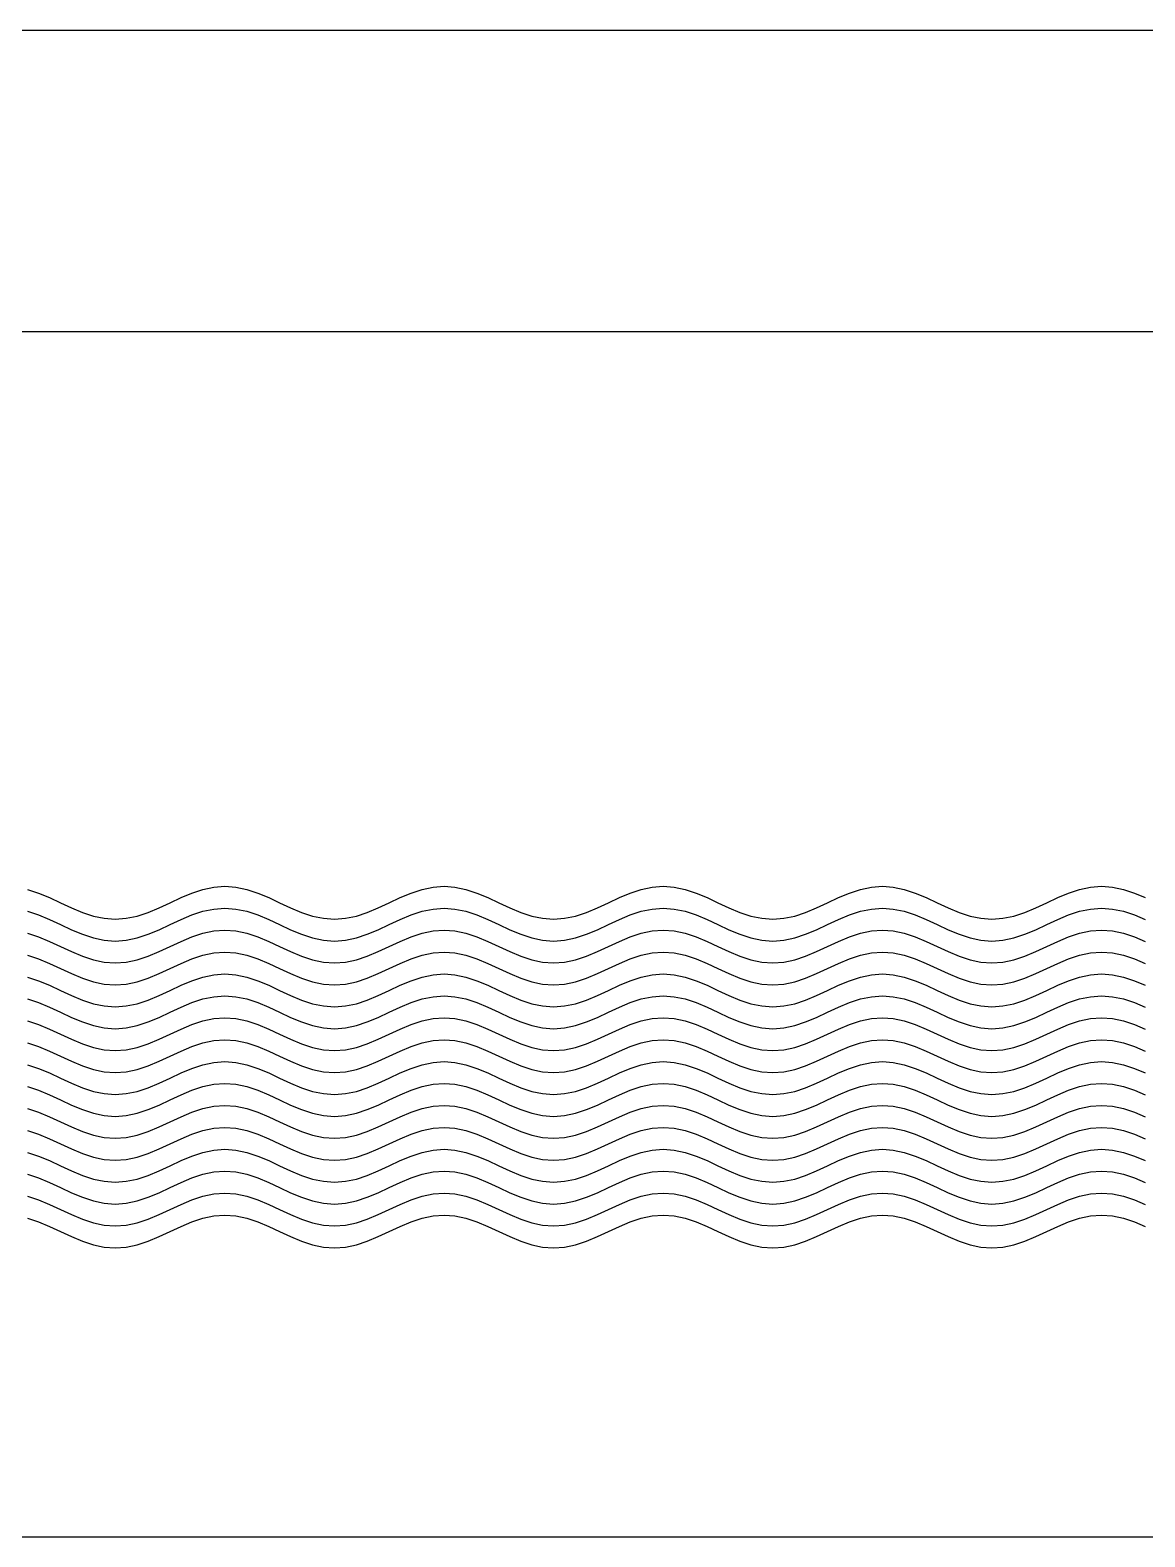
# Model space of a CAD drawing. Header units: millimetres. Extents: x -37 to 615, y -48 to 413.
# Drawn here: x 307.25 to 327.59, y 262.43 to 289.93 of the extents above; entities that cross this region are included whole.
import ezdxf

# ---------------------------------------------------------------- set-up
doc = ezdxf.new("R2010")
doc.units = ezdxf.units.MM

msp = doc.modelspace()

# ---------------------------------------------------------------- linework, layer by layer
at = {"color": 0}
for p, q in [((83.815, 289.926), (483.815, 289.926)), ((83.815, 262.426), (483.815, 262.426))]:
    msp.add_line(p, q, dxfattribs=at)
msp.add_line((83.815, 284.426), (483.815, 284.426))
at = {"color": 7}
for points in [[(307.2, 274.243), (307.4, 274.176), (307.6, 274.093), (307.8, 274), (308, 273.907), (308.2, 273.824), (308.4, 273.757), (308.6, 273.715), (308.8, 273.7), (309, 273.715), (309.2, 273.757), (309.4, 273.824), (309.6, 273.907), (309.8, 274), (310, 274.093), (310.2, 274.176), (310.4, 274.243), (310.6, 274.285), (310.8, 274.3), (311, 274.285), (311.2, 274.243), (311.4, 274.176), (311.6, 274.093), (311.8, 274), (312, 273.907), (312.2, 273.824), (312.4, 273.757), (312.6, 273.715), (312.8, 273.7), (313, 273.715), (313.2, 273.757), (313.4, 273.824), (313.6, 273.907), (313.8, 274), (314, 274.093), (314.2, 274.176), (314.4, 274.243), (314.6, 274.285), (314.8, 274.3), (315, 274.285), (315.2, 274.243), (315.4, 274.176), (315.6, 274.093), (315.8, 274), (316, 273.907), (316.2, 273.824), (316.4, 273.757), (316.6, 273.715), (316.8, 273.7), (317, 273.715), (317.2, 273.757), (317.4, 273.824), (317.6, 273.907), (317.8, 274), (318, 274.093), (318.2, 274.176), (318.4, 274.243), (318.6, 274.285), (318.8, 274.3), (319, 274.285), (319.2, 274.243), (319.4, 274.176), (319.6, 274.093), (319.8, 274), (320, 273.907), (320.2, 273.824), (320.4, 273.757), (320.6, 273.715), (320.8, 273.7), (321, 273.715), (321.2, 273.757), (321.4, 273.824), (321.6, 273.907), (321.8, 274), (322, 274.093), (322.2, 274.176), (322.4, 274.243), (322.6, 274.285), (322.8, 274.3), (323, 274.285), (323.2, 274.243), (323.4, 274.176), (323.6, 274.093), (323.8, 274), (324, 273.907), (324.2, 273.824), (324.4, 273.757), (324.6, 273.715), (324.8, 273.7), (325, 273.715), (325.2, 273.757), (325.4, 273.824), (325.6, 273.907), (325.8, 274), (326, 274.093), (326.2, 274.176), (326.4, 274.243), (326.6, 274.285), (326.8, 274.3), (327, 274.285), (327.2, 274.243), (327.4, 274.176), (327.6, 274.093)], [(307.2, 273.843), (307.4, 273.776), (307.6, 273.693), (307.8, 273.6), (308, 273.507), (308.2, 273.424), (308.4, 273.357), (308.6, 273.315), (308.8, 273.3), (309, 273.315), (309.2, 273.357), (309.4, 273.424), (309.6, 273.507), (309.8, 273.6), (310, 273.693), (310.2, 273.776), (310.4, 273.843), (310.6, 273.885), (310.8, 273.9), (311, 273.885), (311.2, 273.843), (311.4, 273.776), (311.6, 273.693), (311.8, 273.6), (312, 273.507), (312.2, 273.424), (312.4, 273.357), (312.6, 273.315), (312.8, 273.3), (313, 273.315), (313.2, 273.357), (313.4, 273.424), (313.6, 273.507), (313.8, 273.6), (314, 273.693), (314.2, 273.776), (314.4, 273.843), (314.6, 273.885), (314.8, 273.9), (315, 273.885), (315.2, 273.843), (315.4, 273.776), (315.6, 273.693), (315.8, 273.6), (316, 273.507), (316.2, 273.424), (316.4, 273.357), (316.6, 273.315), (316.8, 273.3), (317, 273.315), (317.2, 273.357), (317.4, 273.424), (317.6, 273.507), (317.8, 273.6), (318, 273.693), (318.2, 273.776), (318.4, 273.843), (318.6, 273.885), (318.8, 273.9), (319, 273.885), (319.2, 273.843), (319.4, 273.776), (319.6, 273.693), (319.8, 273.6), (320, 273.507), (320.2, 273.424), (320.4, 273.357), (320.6, 273.315), (320.8, 273.3), (321, 273.315), (321.2, 273.357), (321.4, 273.424), (321.6, 273.507), (321.8, 273.6), (322, 273.693), (322.2, 273.776), (322.4, 273.843), (322.6, 273.885), (322.8, 273.9), (323, 273.885), (323.2, 273.843), (323.4, 273.776), (323.6, 273.693), (323.8, 273.6), (324, 273.507), (324.2, 273.424), (324.4, 273.357), (324.6, 273.315), (324.8, 273.3), (325, 273.315), (325.2, 273.357), (325.4, 273.424), (325.6, 273.507), (325.8, 273.6), (326, 273.693), (326.2, 273.776), (326.4, 273.843), (326.6, 273.885), (326.8, 273.9), (327, 273.885), (327.2, 273.843), (327.4, 273.776), (327.6, 273.693)], [(307.2, 273.443), (307.4, 273.376), (307.6, 273.293), (307.8, 273.2), (308, 273.107), (308.2, 273.024), (308.4, 272.957), (308.6, 272.915), (308.8, 272.9), (309, 272.915), (309.2, 272.957), (309.4, 273.024), (309.6, 273.107), (309.8, 273.2), (310, 273.293), (310.2, 273.376), (310.4, 273.443), (310.6, 273.485), (310.8, 273.5), (311, 273.485), (311.2, 273.443), (311.4, 273.376), (311.6, 273.293), (311.8, 273.2), (312, 273.107), (312.2, 273.024), (312.4, 272.957), (312.6, 272.915), (312.8, 272.9), (313, 272.915), (313.2, 272.957), (313.4, 273.024), (313.6, 273.107), (313.8, 273.2), (314, 273.293), (314.2, 273.376), (314.4, 273.443), (314.6, 273.485), (314.8, 273.5), (315, 273.485), (315.2, 273.443), (315.4, 273.376), (315.6, 273.293), (315.8, 273.2), (316, 273.107), (316.2, 273.024), (316.4, 272.957), (316.6, 272.915), (316.8, 272.9), (317, 272.915), (317.2, 272.957), (317.4, 273.024), (317.6, 273.107), (317.8, 273.2), (318, 273.293), (318.2, 273.376), (318.4, 273.443), (318.6, 273.485), (318.8, 273.5), (319, 273.485), (319.2, 273.443), (319.4, 273.376), (319.6, 273.293), (319.8, 273.2), (320, 273.107), (320.2, 273.024), (320.4, 272.957), (320.6, 272.915), (320.8, 272.9), (321, 272.915), (321.2, 272.957), (321.4, 273.024), (321.6, 273.107), (321.8, 273.2), (322, 273.293), (322.2, 273.376), (322.4, 273.443), (322.6, 273.485), (322.8, 273.5), (323, 273.485), (323.2, 273.443), (323.4, 273.376), (323.6, 273.293), (323.8, 273.2), (324, 273.107), (324.2, 273.024), (324.4, 272.957), (324.6, 272.915), (324.8, 272.9), (325, 272.915), (325.2, 272.957), (325.4, 273.024), (325.6, 273.107), (325.8, 273.2), (326, 273.293), (326.2, 273.376), (326.4, 273.443), (326.6, 273.485), (326.8, 273.5), (327, 273.485), (327.2, 273.443), (327.4, 273.376), (327.6, 273.293)], [(307.2, 273.043), (307.4, 272.976), (307.6, 272.893), (307.8, 272.8), (308, 272.707), (308.2, 272.624), (308.4, 272.557), (308.6, 272.515), (308.8, 272.5), (309, 272.515), (309.2, 272.557), (309.4, 272.624), (309.6, 272.707), (309.8, 272.8), (310, 272.893), (310.2, 272.976), (310.4, 273.043), (310.6, 273.085), (310.8, 273.1), (311, 273.085), (311.2, 273.043), (311.4, 272.976), (311.6, 272.893), (311.8, 272.8), (312, 272.707), (312.2, 272.624), (312.4, 272.557), (312.6, 272.515), (312.8, 272.5), (313, 272.515), (313.2, 272.557), (313.4, 272.624), (313.6, 272.707), (313.8, 272.8), (314, 272.893), (314.2, 272.976), (314.4, 273.043), (314.6, 273.085), (314.8, 273.1), (315, 273.085), (315.2, 273.043), (315.4, 272.976), (315.6, 272.893), (315.8, 272.8), (316, 272.707), (316.2, 272.624), (316.4, 272.557), (316.6, 272.515), (316.8, 272.5), (317, 272.515), (317.2, 272.557), (317.4, 272.624), (317.6, 272.707), (317.8, 272.8), (318, 272.893), (318.2, 272.976), (318.4, 273.043), (318.6, 273.085), (318.8, 273.1), (319, 273.085), (319.2, 273.043), (319.4, 272.976), (319.6, 272.893), (319.8, 272.8), (320, 272.707), (320.2, 272.624), (320.4, 272.557), (320.6, 272.515), (320.8, 272.5), (321, 272.515), (321.2, 272.557), (321.4, 272.624), (321.6, 272.707), (321.8, 272.8), (322, 272.893), (322.2, 272.976), (322.4, 273.043), (322.6, 273.085), (322.8, 273.1), (323, 273.085), (323.2, 273.043), (323.4, 272.976), (323.6, 272.893), (323.8, 272.8), (324, 272.707), (324.2, 272.624), (324.4, 272.557), (324.6, 272.515), (324.8, 272.5), (325, 272.515), (325.2, 272.557), (325.4, 272.624), (325.6, 272.707), (325.8, 272.8), (326, 272.893), (326.2, 272.976), (326.4, 273.043), (326.6, 273.085), (326.8, 273.1), (327, 273.085), (327.2, 273.043), (327.4, 272.976), (327.6, 272.893)], [(307.2, 272.643), (307.4, 272.576), (307.6, 272.493), (307.8, 272.4), (308, 272.307), (308.2, 272.224), (308.4, 272.157), (308.6, 272.115), (308.8, 272.1), (309, 272.115), (309.2, 272.157), (309.4, 272.224), (309.6, 272.307), (309.8, 272.4), (310, 272.493), (310.2, 272.576), (310.4, 272.643), (310.6, 272.685), (310.8, 272.7), (311, 272.685), (311.2, 272.643), (311.4, 272.576), (311.6, 272.493), (311.8, 272.4), (312, 272.307), (312.2, 272.224), (312.4, 272.157), (312.6, 272.115), (312.8, 272.1), (313, 272.115), (313.2, 272.157), (313.4, 272.224), (313.6, 272.307), (313.8, 272.4), (314, 272.493), (314.2, 272.576), (314.4, 272.643), (314.6, 272.685), (314.8, 272.7), (315, 272.685), (315.2, 272.643), (315.4, 272.576), (315.6, 272.493), (315.8, 272.4), (316, 272.307), (316.2, 272.224), (316.4, 272.157), (316.6, 272.115), (316.8, 272.1), (317, 272.115), (317.2, 272.157), (317.4, 272.224), (317.6, 272.307), (317.8, 272.4), (318, 272.493), (318.2, 272.576), (318.4, 272.643), (318.6, 272.685), (318.8, 272.7), (319, 272.685), (319.2, 272.643), (319.4, 272.576), (319.6, 272.493), (319.8, 272.4), (320, 272.307), (320.2, 272.224), (320.4, 272.157), (320.6, 272.115), (320.8, 272.1), (321, 272.115), (321.2, 272.157), (321.4, 272.224), (321.6, 272.307), (321.8, 272.4), (322, 272.493), (322.2, 272.576), (322.4, 272.643), (322.6, 272.685), (322.8, 272.7), (323, 272.685), (323.2, 272.643), (323.4, 272.576), (323.6, 272.493), (323.8, 272.4), (324, 272.307), (324.2, 272.224), (324.4, 272.157), (324.6, 272.115), (324.8, 272.1), (325, 272.115), (325.2, 272.157), (325.4, 272.224), (325.6, 272.307), (325.8, 272.4), (326, 272.493), (326.2, 272.576), (326.4, 272.643), (326.6, 272.685), (326.8, 272.7), (327, 272.685), (327.2, 272.643), (327.4, 272.576), (327.6, 272.493)], [(307.2, 272.243), (307.4, 272.176), (307.6, 272.093), (307.8, 272), (308, 271.907), (308.2, 271.824), (308.4, 271.757), (308.6, 271.715), (308.8, 271.7), (309, 271.715), (309.2, 271.757), (309.4, 271.824), (309.6, 271.907), (309.8, 272), (310, 272.093), (310.2, 272.176), (310.4, 272.243), (310.6, 272.285), (310.8, 272.3), (311, 272.285), (311.2, 272.243), (311.4, 272.176), (311.6, 272.093), (311.8, 272), (312, 271.907), (312.2, 271.824), (312.4, 271.757), (312.6, 271.715), (312.8, 271.7), (313, 271.715), (313.2, 271.757), (313.4, 271.824), (313.6, 271.907), (313.8, 272), (314, 272.093), (314.2, 272.176), (314.4, 272.243), (314.6, 272.285), (314.8, 272.3), (315, 272.285), (315.2, 272.243), (315.4, 272.176), (315.6, 272.093), (315.8, 272), (316, 271.907), (316.2, 271.824), (316.4, 271.757), (316.6, 271.715), (316.8, 271.7), (317, 271.715), (317.2, 271.757), (317.4, 271.824), (317.6, 271.907), (317.8, 272), (318, 272.093), (318.2, 272.176), (318.4, 272.243), (318.6, 272.285), (318.8, 272.3), (319, 272.285), (319.2, 272.243), (319.4, 272.176), (319.6, 272.093), (319.8, 272), (320, 271.907), (320.2, 271.824), (320.4, 271.757), (320.6, 271.715), (320.8, 271.7), (321, 271.715), (321.2, 271.757), (321.4, 271.824), (321.6, 271.907), (321.8, 272), (322, 272.093), (322.2, 272.176), (322.4, 272.243), (322.6, 272.285), (322.8, 272.3), (323, 272.285), (323.2, 272.243), (323.4, 272.176), (323.6, 272.093), (323.8, 272), (324, 271.907), (324.2, 271.824), (324.4, 271.757), (324.6, 271.715), (324.8, 271.7), (325, 271.715), (325.2, 271.757), (325.4, 271.824), (325.6, 271.907), (325.8, 272), (326, 272.093), (326.2, 272.176), (326.4, 272.243), (326.6, 272.285), (326.8, 272.3), (327, 272.285), (327.2, 272.243), (327.4, 272.176), (327.6, 272.093)], [(307.2, 271.843), (307.4, 271.776), (307.6, 271.693), (307.8, 271.6), (308, 271.507), (308.2, 271.424), (308.4, 271.357), (308.6, 271.315), (308.8, 271.3), (309, 271.315), (309.2, 271.357), (309.4, 271.424), (309.6, 271.507), (309.8, 271.6), (310, 271.693), (310.2, 271.776), (310.4, 271.843), (310.6, 271.885), (310.8, 271.9), (311, 271.885), (311.2, 271.843), (311.4, 271.776), (311.6, 271.693), (311.8, 271.6), (312, 271.507), (312.2, 271.424), (312.4, 271.357), (312.6, 271.315), (312.8, 271.3), (313, 271.315), (313.2, 271.357), (313.4, 271.424), (313.6, 271.507), (313.8, 271.6), (314, 271.693), (314.2, 271.776), (314.4, 271.843), (314.6, 271.885), (314.8, 271.9), (315, 271.885), (315.2, 271.843), (315.4, 271.776), (315.6, 271.693), (315.8, 271.6), (316, 271.507), (316.2, 271.424), (316.4, 271.357), (316.6, 271.315), (316.8, 271.3), (317, 271.315), (317.2, 271.357), (317.4, 271.424), (317.6, 271.507), (317.8, 271.6), (318, 271.693), (318.2, 271.776), (318.4, 271.843), (318.6, 271.885), (318.8, 271.9), (319, 271.885), (319.2, 271.843), (319.4, 271.776), (319.6, 271.693), (319.8, 271.6), (320, 271.507), (320.2, 271.424), (320.4, 271.357), (320.6, 271.315), (320.8, 271.3), (321, 271.315), (321.2, 271.357), (321.4, 271.424), (321.6, 271.507), (321.8, 271.6), (322, 271.693), (322.2, 271.776), (322.4, 271.843), (322.6, 271.885), (322.8, 271.9), (323, 271.885), (323.2, 271.843), (323.4, 271.776), (323.6, 271.693), (323.8, 271.6), (324, 271.507), (324.2, 271.424), (324.4, 271.357), (324.6, 271.315), (324.8, 271.3), (325, 271.315), (325.2, 271.357), (325.4, 271.424), (325.6, 271.507), (325.8, 271.6), (326, 271.693), (326.2, 271.776), (326.4, 271.843), (326.6, 271.885), (326.8, 271.9), (327, 271.885), (327.2, 271.843), (327.4, 271.776), (327.6, 271.693)], [(307.2, 271.443), (307.4, 271.376), (307.6, 271.293), (307.8, 271.2), (308, 271.107), (308.2, 271.024), (308.4, 270.957), (308.6, 270.915), (308.8, 270.9), (309, 270.915), (309.2, 270.957), (309.4, 271.024), (309.6, 271.107), (309.8, 271.2), (310, 271.293), (310.2, 271.376), (310.4, 271.443), (310.6, 271.485), (310.8, 271.5), (311, 271.485), (311.2, 271.443), (311.4, 271.376), (311.6, 271.293), (311.8, 271.2), (312, 271.107), (312.2, 271.024), (312.4, 270.957), (312.6, 270.915), (312.8, 270.9), (313, 270.915), (313.2, 270.957), (313.4, 271.024), (313.6, 271.107), (313.8, 271.2), (314, 271.293), (314.2, 271.376), (314.4, 271.443), (314.6, 271.485), (314.8, 271.5), (315, 271.485), (315.2, 271.443), (315.4, 271.376), (315.6, 271.293), (315.8, 271.2), (316, 271.107), (316.2, 271.024), (316.4, 270.957), (316.6, 270.915), (316.8, 270.9), (317, 270.915), (317.2, 270.957), (317.4, 271.024), (317.6, 271.107), (317.8, 271.2), (318, 271.293), (318.2, 271.376), (318.4, 271.443), (318.6, 271.485), (318.8, 271.5), (319, 271.485), (319.2, 271.443), (319.4, 271.376), (319.6, 271.293), (319.8, 271.2), (320, 271.107), (320.2, 271.024), (320.4, 270.957), (320.6, 270.915), (320.8, 270.9), (321, 270.915), (321.2, 270.957), (321.4, 271.024), (321.6, 271.107), (321.8, 271.2), (322, 271.293), (322.2, 271.376), (322.4, 271.443), (322.6, 271.485), (322.8, 271.5), (323, 271.485), (323.2, 271.443), (323.4, 271.376), (323.6, 271.293), (323.8, 271.2), (324, 271.107), (324.2, 271.024), (324.4, 270.957), (324.6, 270.915), (324.8, 270.9), (325, 270.915), (325.2, 270.957), (325.4, 271.024), (325.6, 271.107), (325.8, 271.2), (326, 271.293), (326.2, 271.376), (326.4, 271.443), (326.6, 271.485), (326.8, 271.5), (327, 271.485), (327.2, 271.443), (327.4, 271.376), (327.6, 271.293)], [(307.2, 271.043), (307.4, 270.976), (307.6, 270.893), (307.8, 270.8), (308, 270.707), (308.2, 270.624), (308.4, 270.557), (308.6, 270.515), (308.8, 270.5), (309, 270.515), (309.2, 270.557), (309.4, 270.624), (309.6, 270.707), (309.8, 270.8), (310, 270.893), (310.2, 270.976), (310.4, 271.043), (310.6, 271.085), (310.8, 271.1), (311, 271.085), (311.2, 271.043), (311.4, 270.976), (311.6, 270.893), (311.8, 270.8), (312, 270.707), (312.2, 270.624), (312.4, 270.557), (312.6, 270.515), (312.8, 270.5), (313, 270.515), (313.2, 270.557), (313.4, 270.624), (313.6, 270.707), (313.8, 270.8), (314, 270.893), (314.2, 270.976), (314.4, 271.043), (314.6, 271.085), (314.8, 271.1), (315, 271.085), (315.2, 271.043), (315.4, 270.976), (315.6, 270.893), (315.8, 270.8), (316, 270.707), (316.2, 270.624), (316.4, 270.557), (316.6, 270.515), (316.8, 270.5), (317, 270.515), (317.2, 270.557), (317.4, 270.624), (317.6, 270.707), (317.8, 270.8), (318, 270.893), (318.2, 270.976), (318.4, 271.043), (318.6, 271.085), (318.8, 271.1), (319, 271.085), (319.2, 271.043), (319.4, 270.976), (319.6, 270.893), (319.8, 270.8), (320, 270.707), (320.2, 270.624), (320.4, 270.557), (320.6, 270.515), (320.8, 270.5), (321, 270.515), (321.2, 270.557), (321.4, 270.624), (321.6, 270.707), (321.8, 270.8), (322, 270.893), (322.2, 270.976), (322.4, 271.043), (322.6, 271.085), (322.8, 271.1), (323, 271.085), (323.2, 271.043), (323.4, 270.976), (323.6, 270.893), (323.8, 270.8), (324, 270.707), (324.2, 270.624), (324.4, 270.557), (324.6, 270.515), (324.8, 270.5), (325, 270.515), (325.2, 270.557), (325.4, 270.624), (325.6, 270.707), (325.8, 270.8), (326, 270.893), (326.2, 270.976), (326.4, 271.043), (326.6, 271.085), (326.8, 271.1), (327, 271.085), (327.2, 271.043), (327.4, 270.976), (327.6, 270.893)], [(307.2, 270.643), (307.4, 270.576), (307.6, 270.493), (307.8, 270.4), (308, 270.307), (308.2, 270.224), (308.4, 270.157), (308.6, 270.115), (308.8, 270.1), (309, 270.115), (309.2, 270.157), (309.4, 270.224), (309.6, 270.307), (309.8, 270.4), (310, 270.493), (310.2, 270.576), (310.4, 270.643), (310.6, 270.685), (310.8, 270.7), (311, 270.685), (311.2, 270.643), (311.4, 270.576), (311.6, 270.493), (311.8, 270.4), (312, 270.307), (312.2, 270.224), (312.4, 270.157), (312.6, 270.115), (312.8, 270.1), (313, 270.115), (313.2, 270.157), (313.4, 270.224), (313.6, 270.307), (313.8, 270.4), (314, 270.493), (314.2, 270.576), (314.4, 270.643), (314.6, 270.685), (314.8, 270.7), (315, 270.685), (315.2, 270.643), (315.4, 270.576), (315.6, 270.493), (315.8, 270.4), (316, 270.307), (316.2, 270.224), (316.4, 270.157), (316.6, 270.115), (316.8, 270.1), (317, 270.115), (317.2, 270.157), (317.4, 270.224), (317.6, 270.307), (317.8, 270.4), (318, 270.493), (318.2, 270.576), (318.4, 270.643), (318.6, 270.685), (318.8, 270.7), (319, 270.685), (319.2, 270.643), (319.4, 270.576), (319.6, 270.493), (319.8, 270.4), (320, 270.307), (320.2, 270.224), (320.4, 270.157), (320.6, 270.115), (320.8, 270.1), (321, 270.115), (321.2, 270.157), (321.4, 270.224), (321.6, 270.307), (321.8, 270.4), (322, 270.493), (322.2, 270.576), (322.4, 270.643), (322.6, 270.685), (322.8, 270.7), (323, 270.685), (323.2, 270.643), (323.4, 270.576), (323.6, 270.493), (323.8, 270.4), (324, 270.307), (324.2, 270.224), (324.4, 270.157), (324.6, 270.115), (324.8, 270.1), (325, 270.115), (325.2, 270.157), (325.4, 270.224), (325.6, 270.307), (325.8, 270.4), (326, 270.493), (326.2, 270.576), (326.4, 270.643), (326.6, 270.685), (326.8, 270.7), (327, 270.685), (327.2, 270.643), (327.4, 270.576), (327.6, 270.493)], [(307.2, 270.243), (307.4, 270.176), (307.6, 270.093), (307.8, 270), (308, 269.907), (308.2, 269.824), (308.4, 269.757), (308.6, 269.715), (308.8, 269.7), (309, 269.715), (309.2, 269.757), (309.4, 269.824), (309.6, 269.907), (309.8, 270), (310, 270.093), (310.2, 270.176), (310.4, 270.243), (310.6, 270.285), (310.8, 270.3), (311, 270.285), (311.2, 270.243), (311.4, 270.176), (311.6, 270.093), (311.8, 270), (312, 269.907), (312.2, 269.824), (312.4, 269.757), (312.6, 269.715), (312.8, 269.7), (313, 269.715), (313.2, 269.757), (313.4, 269.824), (313.6, 269.907), (313.8, 270), (314, 270.093), (314.2, 270.176), (314.4, 270.243), (314.6, 270.285), (314.8, 270.3), (315, 270.285), (315.2, 270.243), (315.4, 270.176), (315.6, 270.093), (315.8, 270), (316, 269.907), (316.2, 269.824), (316.4, 269.757), (316.6, 269.715), (316.8, 269.7), (317, 269.715), (317.2, 269.757), (317.4, 269.824), (317.6, 269.907), (317.8, 270), (318, 270.093), (318.2, 270.176), (318.4, 270.243), (318.6, 270.285), (318.8, 270.3), (319, 270.285), (319.2, 270.243), (319.4, 270.176), (319.6, 270.093), (319.8, 270), (320, 269.907), (320.2, 269.824), (320.4, 269.757), (320.6, 269.715), (320.8, 269.7), (321, 269.715), (321.2, 269.757), (321.4, 269.824), (321.6, 269.907), (321.8, 270), (322, 270.093), (322.2, 270.176), (322.4, 270.243), (322.6, 270.285), (322.8, 270.3), (323, 270.285), (323.2, 270.243), (323.4, 270.176), (323.6, 270.093), (323.8, 270), (324, 269.907), (324.2, 269.824), (324.4, 269.757), (324.6, 269.715), (324.8, 269.7), (325, 269.715), (325.2, 269.757), (325.4, 269.824), (325.6, 269.907), (325.8, 270), (326, 270.093), (326.2, 270.176), (326.4, 270.243), (326.6, 270.285), (326.8, 270.3), (327, 270.285), (327.2, 270.243), (327.4, 270.176), (327.6, 270.093)], [(307.2, 269.843), (307.4, 269.776), (307.6, 269.693), (307.8, 269.6), (308, 269.507), (308.2, 269.424), (308.4, 269.357), (308.6, 269.315), (308.8, 269.3), (309, 269.315), (309.2, 269.357), (309.4, 269.424), (309.6, 269.507), (309.8, 269.6), (310, 269.693), (310.2, 269.776), (310.4, 269.843), (310.6, 269.885), (310.8, 269.9), (311, 269.885), (311.2, 269.843), (311.4, 269.776), (311.6, 269.693), (311.8, 269.6), (312, 269.507), (312.2, 269.424), (312.4, 269.357), (312.6, 269.315), (312.8, 269.3), (313, 269.315), (313.2, 269.357), (313.4, 269.424), (313.6, 269.507), (313.8, 269.6), (314, 269.693), (314.2, 269.776), (314.4, 269.843), (314.6, 269.885), (314.8, 269.9), (315, 269.885), (315.2, 269.843), (315.4, 269.776), (315.6, 269.693), (315.8, 269.6), (316, 269.507), (316.2, 269.424), (316.4, 269.357), (316.6, 269.315), (316.8, 269.3), (317, 269.315), (317.2, 269.357), (317.4, 269.424), (317.6, 269.507), (317.8, 269.6), (318, 269.693), (318.2, 269.776), (318.4, 269.843), (318.6, 269.885), (318.8, 269.9), (319, 269.885), (319.2, 269.843), (319.4, 269.776), (319.6, 269.693), (319.8, 269.6), (320, 269.507), (320.2, 269.424), (320.4, 269.357), (320.6, 269.315), (320.8, 269.3), (321, 269.315), (321.2, 269.357), (321.4, 269.424), (321.6, 269.507), (321.8, 269.6), (322, 269.693), (322.2, 269.776), (322.4, 269.843), (322.6, 269.885), (322.8, 269.9), (323, 269.885), (323.2, 269.843), (323.4, 269.776), (323.6, 269.693), (323.8, 269.6), (324, 269.507), (324.2, 269.424), (324.4, 269.357), (324.6, 269.315), (324.8, 269.3), (325, 269.315), (325.2, 269.357), (325.4, 269.424), (325.6, 269.507), (325.8, 269.6), (326, 269.693), (326.2, 269.776), (326.4, 269.843), (326.6, 269.885), (326.8, 269.9), (327, 269.885), (327.2, 269.843), (327.4, 269.776), (327.6, 269.693)], [(307.2, 269.443), (307.4, 269.376), (307.6, 269.293), (307.8, 269.2), (308, 269.107), (308.2, 269.024), (308.4, 268.957), (308.6, 268.915), (308.8, 268.9), (309, 268.915), (309.2, 268.957), (309.4, 269.024), (309.6, 269.107), (309.8, 269.2), (310, 269.293), (310.2, 269.376), (310.4, 269.443), (310.6, 269.485), (310.8, 269.5), (311, 269.485), (311.2, 269.443), (311.4, 269.376), (311.6, 269.293), (311.8, 269.2), (312, 269.107), (312.2, 269.024), (312.4, 268.957), (312.6, 268.915), (312.8, 268.9), (313, 268.915), (313.2, 268.957), (313.4, 269.024), (313.6, 269.107), (313.8, 269.2), (314, 269.293), (314.2, 269.376), (314.4, 269.443), (314.6, 269.485), (314.8, 269.5), (315, 269.485), (315.2, 269.443), (315.4, 269.376), (315.6, 269.293), (315.8, 269.2), (316, 269.107), (316.2, 269.024), (316.4, 268.957), (316.6, 268.915), (316.8, 268.9), (317, 268.915), (317.2, 268.957), (317.4, 269.024), (317.6, 269.107), (317.8, 269.2), (318, 269.293), (318.2, 269.376), (318.4, 269.443), (318.6, 269.485), (318.8, 269.5), (319, 269.485), (319.2, 269.443), (319.4, 269.376), (319.6, 269.293), (319.8, 269.2), (320, 269.107), (320.2, 269.024), (320.4, 268.957), (320.6, 268.915), (320.8, 268.9), (321, 268.915), (321.2, 268.957), (321.4, 269.024), (321.6, 269.107), (321.8, 269.2), (322, 269.293), (322.2, 269.376), (322.4, 269.443), (322.6, 269.485), (322.8, 269.5), (323, 269.485), (323.2, 269.443), (323.4, 269.376), (323.6, 269.293), (323.8, 269.2), (324, 269.107), (324.2, 269.024), (324.4, 268.957), (324.6, 268.915), (324.8, 268.9), (325, 268.915), (325.2, 268.957), (325.4, 269.024), (325.6, 269.107), (325.8, 269.2), (326, 269.293), (326.2, 269.376), (326.4, 269.443), (326.6, 269.485), (326.8, 269.5), (327, 269.485), (327.2, 269.443), (327.4, 269.376), (327.6, 269.293)], [(307.2, 269.043), (307.4, 268.976), (307.6, 268.893), (307.8, 268.8), (308, 268.707), (308.2, 268.624), (308.4, 268.557), (308.6, 268.515), (308.8, 268.5), (309, 268.515), (309.2, 268.557), (309.4, 268.624), (309.6, 268.707), (309.8, 268.8), (310, 268.893), (310.2, 268.976), (310.4, 269.043), (310.6, 269.085), (310.8, 269.1), (311, 269.085), (311.2, 269.043), (311.4, 268.976), (311.6, 268.893), (311.8, 268.8), (312, 268.707), (312.2, 268.624), (312.4, 268.557), (312.6, 268.515), (312.8, 268.5), (313, 268.515), (313.2, 268.557), (313.4, 268.624), (313.6, 268.707), (313.8, 268.8), (314, 268.893), (314.2, 268.976), (314.4, 269.043), (314.6, 269.085), (314.8, 269.1), (315, 269.085), (315.2, 269.043), (315.4, 268.976), (315.6, 268.893), (315.8, 268.8), (316, 268.707), (316.2, 268.624), (316.4, 268.557), (316.6, 268.515), (316.8, 268.5), (317, 268.515), (317.2, 268.557), (317.4, 268.624), (317.6, 268.707), (317.8, 268.8), (318, 268.893), (318.2, 268.976), (318.4, 269.043), (318.6, 269.085), (318.8, 269.1), (319, 269.085), (319.2, 269.043), (319.4, 268.976), (319.6, 268.893), (319.8, 268.8), (320, 268.707), (320.2, 268.624), (320.4, 268.557), (320.6, 268.515), (320.8, 268.5), (321, 268.515), (321.2, 268.557), (321.4, 268.624), (321.6, 268.707), (321.8, 268.8), (322, 268.893), (322.2, 268.976), (322.4, 269.043), (322.6, 269.085), (322.8, 269.1), (323, 269.085), (323.2, 269.043), (323.4, 268.976), (323.6, 268.893), (323.8, 268.8), (324, 268.707), (324.2, 268.624), (324.4, 268.557), (324.6, 268.515), (324.8, 268.5), (325, 268.515), (325.2, 268.557), (325.4, 268.624), (325.6, 268.707), (325.8, 268.8), (326, 268.893), (326.2, 268.976), (326.4, 269.043), (326.6, 269.085), (326.8, 269.1), (327, 269.085), (327.2, 269.043), (327.4, 268.976), (327.6, 268.893)], [(307.2, 268.643), (307.4, 268.576), (307.6, 268.493), (307.8, 268.4), (308, 268.307), (308.2, 268.224), (308.4, 268.157), (308.6, 268.115), (308.8, 268.1), (309, 268.115), (309.2, 268.157), (309.4, 268.224), (309.6, 268.307), (309.8, 268.4), (310, 268.493), (310.2, 268.576), (310.4, 268.643), (310.6, 268.685), (310.8, 268.7), (311, 268.685), (311.2, 268.643), (311.4, 268.576), (311.6, 268.493), (311.8, 268.4), (312, 268.307), (312.2, 268.224), (312.4, 268.157), (312.6, 268.115), (312.8, 268.1), (313, 268.115), (313.2, 268.157), (313.4, 268.224), (313.6, 268.307), (313.8, 268.4), (314, 268.493), (314.2, 268.576), (314.4, 268.643), (314.6, 268.685), (314.8, 268.7), (315, 268.685), (315.2, 268.643), (315.4, 268.576), (315.6, 268.493), (315.8, 268.4), (316, 268.307), (316.2, 268.224), (316.4, 268.157), (316.6, 268.115), (316.8, 268.1), (317, 268.115), (317.2, 268.157), (317.4, 268.224), (317.6, 268.307), (317.8, 268.4), (318, 268.493), (318.2, 268.576), (318.4, 268.643), (318.6, 268.685), (318.8, 268.7), (319, 268.685), (319.2, 268.643), (319.4, 268.576), (319.6, 268.493), (319.8, 268.4), (320, 268.307), (320.2, 268.224), (320.4, 268.157), (320.6, 268.115), (320.8, 268.1), (321, 268.115), (321.2, 268.157), (321.4, 268.224), (321.6, 268.307), (321.8, 268.4), (322, 268.493), (322.2, 268.576), (322.4, 268.643), (322.6, 268.685), (322.8, 268.7), (323, 268.685), (323.2, 268.643), (323.4, 268.576), (323.6, 268.493), (323.8, 268.4), (324, 268.307), (324.2, 268.224), (324.4, 268.157), (324.6, 268.115), (324.8, 268.1), (325, 268.115), (325.2, 268.157), (325.4, 268.224), (325.6, 268.307), (325.8, 268.4), (326, 268.493), (326.2, 268.576), (326.4, 268.643), (326.6, 268.685), (326.8, 268.7), (327, 268.685), (327.2, 268.643), (327.4, 268.576), (327.6, 268.493)], [(307.2, 268.243), (307.4, 268.176), (307.6, 268.093), (307.8, 268), (308, 267.907), (308.2, 267.824), (308.4, 267.757), (308.6, 267.715), (308.8, 267.7), (309, 267.715), (309.2, 267.757), (309.4, 267.824), (309.6, 267.907), (309.8, 268), (310, 268.093), (310.2, 268.176), (310.4, 268.243), (310.6, 268.285), (310.8, 268.3), (311, 268.285), (311.2, 268.243), (311.4, 268.176), (311.6, 268.093), (311.8, 268), (312, 267.907), (312.2, 267.824), (312.4, 267.757), (312.6, 267.715), (312.8, 267.7), (313, 267.715), (313.2, 267.757), (313.4, 267.824), (313.6, 267.907), (313.8, 268), (314, 268.093), (314.2, 268.176), (314.4, 268.243), (314.6, 268.285), (314.8, 268.3), (315, 268.285), (315.2, 268.243), (315.4, 268.176), (315.6, 268.093), (315.8, 268), (316, 267.907), (316.2, 267.824), (316.4, 267.757), (316.6, 267.715), (316.8, 267.7), (317, 267.715), (317.2, 267.757), (317.4, 267.824), (317.6, 267.907), (317.8, 268), (318, 268.093), (318.2, 268.176), (318.4, 268.243), (318.6, 268.285), (318.8, 268.3), (319, 268.285), (319.2, 268.243), (319.4, 268.176), (319.6, 268.093), (319.8, 268), (320, 267.907), (320.2, 267.824), (320.4, 267.757), (320.6, 267.715), (320.8, 267.7), (321, 267.715), (321.2, 267.757), (321.4, 267.824), (321.6, 267.907), (321.8, 268), (322, 268.093), (322.2, 268.176), (322.4, 268.243), (322.6, 268.285), (322.8, 268.3), (323, 268.285), (323.2, 268.243), (323.4, 268.176), (323.6, 268.093), (323.8, 268), (324, 267.907), (324.2, 267.824), (324.4, 267.757), (324.6, 267.715), (324.8, 267.7), (325, 267.715), (325.2, 267.757), (325.4, 267.824), (325.6, 267.907), (325.8, 268), (326, 268.093), (326.2, 268.176), (326.4, 268.243), (326.6, 268.285), (326.8, 268.3), (327, 268.285), (327.2, 268.243), (327.4, 268.176), (327.6, 268.093)]]:
    msp.add_lwpolyline(points, dxfattribs=at)

doc.saveas('drawing.dxf')
